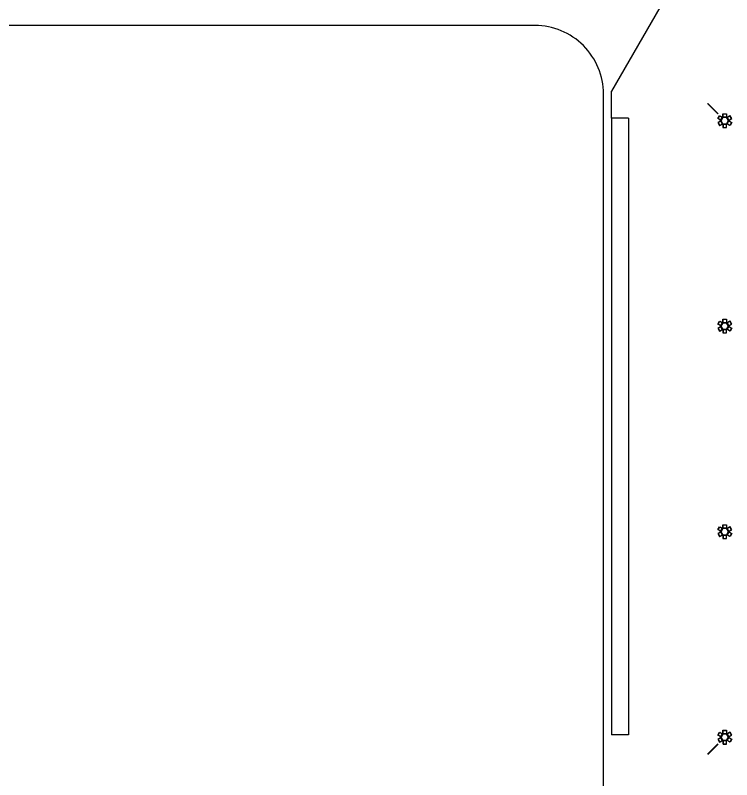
# Model space of a CAD drawing. Header units: millimetres. Extents: x 2686 to 2939, y 1294 to 1441.
# Drawn here: x 2852.3 to 2873.22, y 1366.01 to 1388.32 of the extents above; entities that cross this region are included whole.
import ezdxf

# ---------------------------------------------------------------- set-up
doc = ezdxf.new("R2010")
doc.units = ezdxf.units.MM
for name, color, linetype in [('ar-banco-v', 2, 'Continuous'), ('AR-CALÇADA', 1, 'Continuous'), ('AR-ESTMA-C', 1, 'Continuous'), ('AR-ESTMA-V', 2, 'Continuous'), ('fred', 1, 'Continuous')]:
    doc.layers.add(name, color=color, linetype=linetype)

# ---------------------------------------------------------------- blocks, each defined once
blk = doc.blocks.new('Base Pilar')
at = {"layer": 'AR-ESTMA-C'}
for points in [[(-0.004, -0.007), (-0.054, -0.093), (-0.14, -0.043), (-0.09, 0.043)], [(0.108, 0), (0.008, 0), (0.008, 0.1), (0.108, 0.1)], [(0.119, -0.007), (0.169, -0.093), (0.256, -0.043), (0.206, 0.043)], [(-0.004, -0.193), (-0.054, -0.107), (-0.14, -0.157), (-0.09, -0.243)], [(0.108, -0.2), (0.008, -0.2), (0.008, -0.3), (0.108, -0.3)], [(0.119, -0.193), (0.169, -0.107), (0.256, -0.157), (0.206, -0.243)]]:
    blk.add_lwpolyline(points, close=True, dxfattribs=at)
for points in [[(0, 0), (0.115, 0), (0.173, -0.1), (0.115, -0.2), (0, -0.2), (-0.058, -0.1), (0, 0)], [(0, -0.2), (0.115, -0.2), (0.173, -0.1), (0.115, 0), (0, 0), (-0.058, -0.1), (0, -0.2)]]:
    blk.add_lwpolyline(points, dxfattribs=at)

msp = doc.modelspace()

# ---------------------------------------------------------------- linework, layer by layer
at = {"layer": 'ar-banco-v'}
for p, q in [((2870.207, 1385.318), (2869.707, 1385.318)), ((2870.207, 1385.318), (2869.707, 1385.318)), ((2869.707, 1385.318), (2869.707, 1367.318)), ((2870.207, 1385.318), (2869.957, 1385.318)), ((2870.207, 1385.318), (2870.207, 1367.318)), ((2870.207, 1367.318), (2869.707, 1367.318)), ((2870.207, 1367.318), (2869.707, 1367.318))]:
    msp.add_line(p, q, dxfattribs=at)
at = {"layer": 'AR-CALÇADA'}
for p, q in [((2867.463, 1388.025), (2845.009, 1388.025)), ((2869.957, 1385.318), (2869.707, 1385.318))]:
    msp.add_line(p, q, dxfattribs=at)
msp.add_lwpolyline([(2869.472, 1363.066), (2869.472, 1386.025, 0.414214), (2867.472, 1388.025), (2845.018, 1388.025, 0.999727)], format="xyb", dxfattribs=at)
at = {"layer": 'fred'}
for p, q in [((2871.115, 1388.55), (2869.707, 1386.11)), ((2869.707, 1385.318), (2869.707, 1386.11)), ((2872.813, 1385.45), (2872.513, 1385.75)), ((2872.822, 1385.45), (2872.522, 1385.75)), ((2872.813, 1367.053), (2872.513, 1366.753)), ((2872.822, 1367.05), (2872.522, 1366.75))]:
    msp.add_line(p, q, dxfattribs=at)

# ---------------------------------------------------------------- block references
at = {"layer": 'AR-ESTMA-V', "ltscale": 10, "xscale": 0.9998263286693145, "yscale": 0.9998263286693145, "zscale": 0.9998263286693145}
for p in [(2872.954, 1385.35), (2872.954, 1379.351), (2872.954, 1373.352), (2872.954, 1367.353)]:
    msp.add_blockref('Base Pilar', p, dxfattribs=at)
at = {"layer": 'AR-ESTMA-V', "ltscale": 10}
for p in [(2872.963, 1385.35), (2872.963, 1379.35), (2872.963, 1373.35), (2872.963, 1367.35)]:
    msp.add_blockref('Base Pilar', p, dxfattribs=at)

doc.saveas('drawing.dxf')
